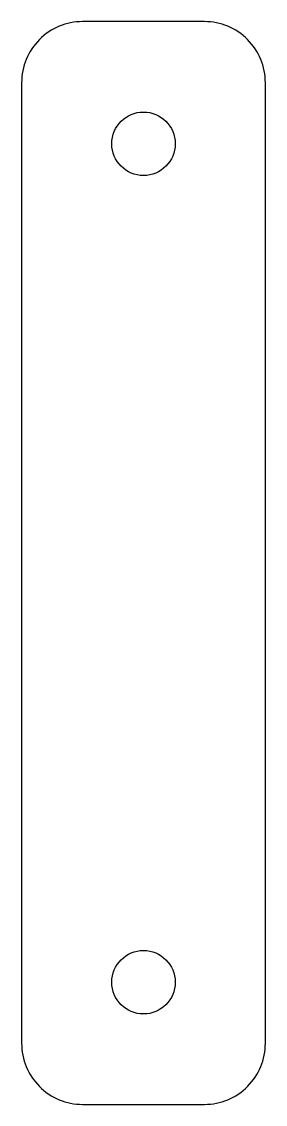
# Model space of a CAD drawing. Header units: millimetres. Extents: x -10 to 10, y -44.3 to 44.3.
import ezdxf

# ---------------------------------------------------------------- set-up
doc = ezdxf.new("R2010")
doc.units = ezdxf.units.MM

msp = doc.modelspace()

# ---------------------------------------------------------------- linework, layer by layer
msp.add_lwpolyline([(-5, -44.335), (5, -44.335, 0.414214), (10, -39.335), (10, 39.335, 0.414214), (5, 44.335), (-5, 44.335, 0.414214), (-10, 39.335), (-10, -39.335, 0.414214)], format="xyb", close=True)
for centre in [(0, 34.335), (0, -34.335)]:
    msp.add_circle(centre, 2.6)

doc.saveas('drawing.dxf')
